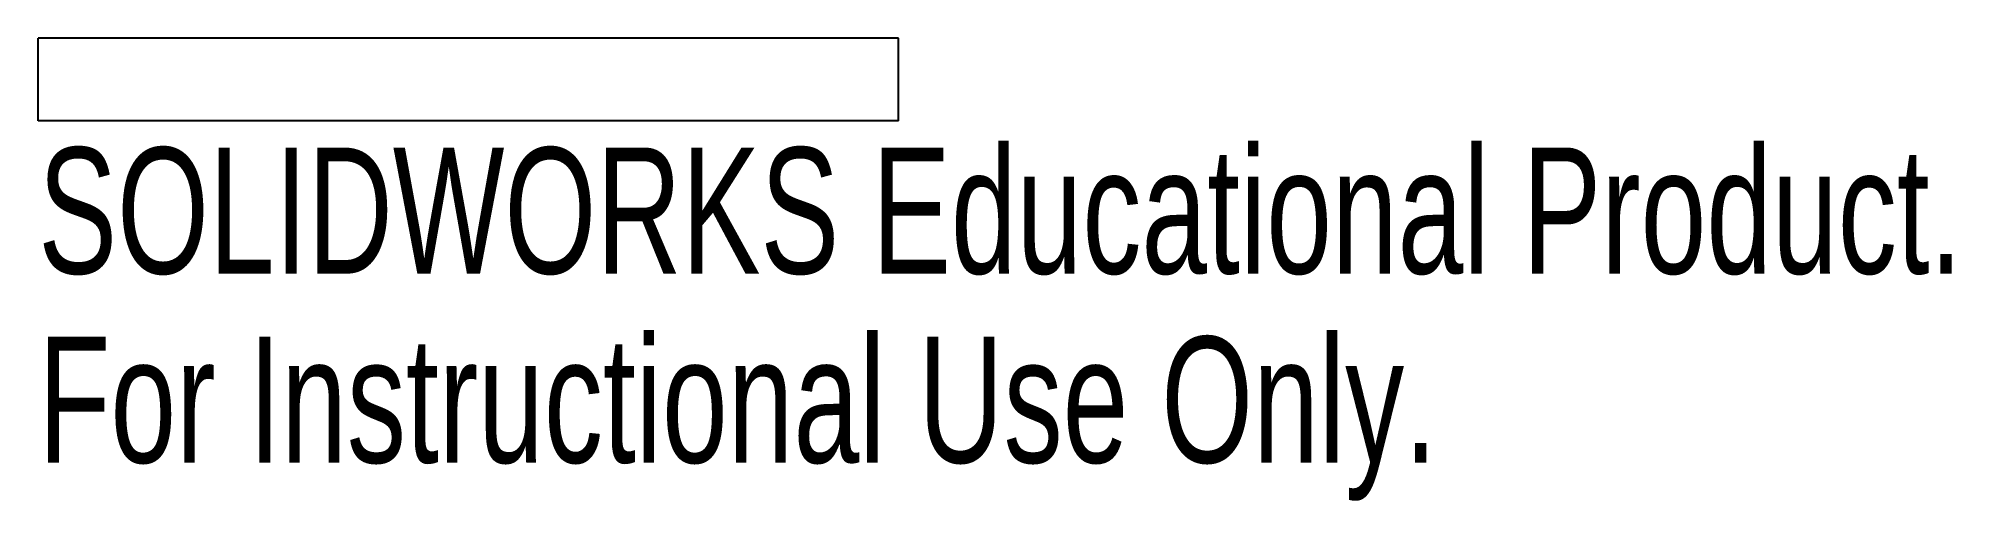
# Paper-space layout '_Front' of a CAD drawing. Header units: millimetres. Extents: x 0 to 73.3, y -17.7 to 0.
import ezdxf

# ---------------------------------------------------------------- set-up
doc = ezdxf.new("R2010")
doc.units = ezdxf.units.MM
doc.styles.add('SLDTEXTSTYLE0', font='TXT', dxfattribs={"width": 0.7})

psp = doc.layouts.new('_Front')

# ---------------------------------------------------------------- linework, layer by layer
at = {"color": 7, "linetype": 'Continuous', "lineweight": 25}
for p, q in [((0, -3.17), (0, 0)), ((32.94, 0), (0, 0)), ((32.94, -3.17), (32.94, 0)), ((32.94, -3.17), (0, -3.17))]:
    psp.add_line(p, q, dxfattribs=at)

# ---------------------------------------------------------------- texts
at = {"color": 7, "linetype": 'Continuous', "char_height": 4.83362, "attachment_point": 1, "style": 'SLDTEXTSTYLE0'}
for s, insert in [('SOLIDWORKS Educational Product.', (0, -4.19)), ('For Instructional Use Only.', (0, -11.44))]:
    psp.add_mtext(s, dxfattribs=dict(at, insert=insert))

doc.saveas('drawing.dxf')
